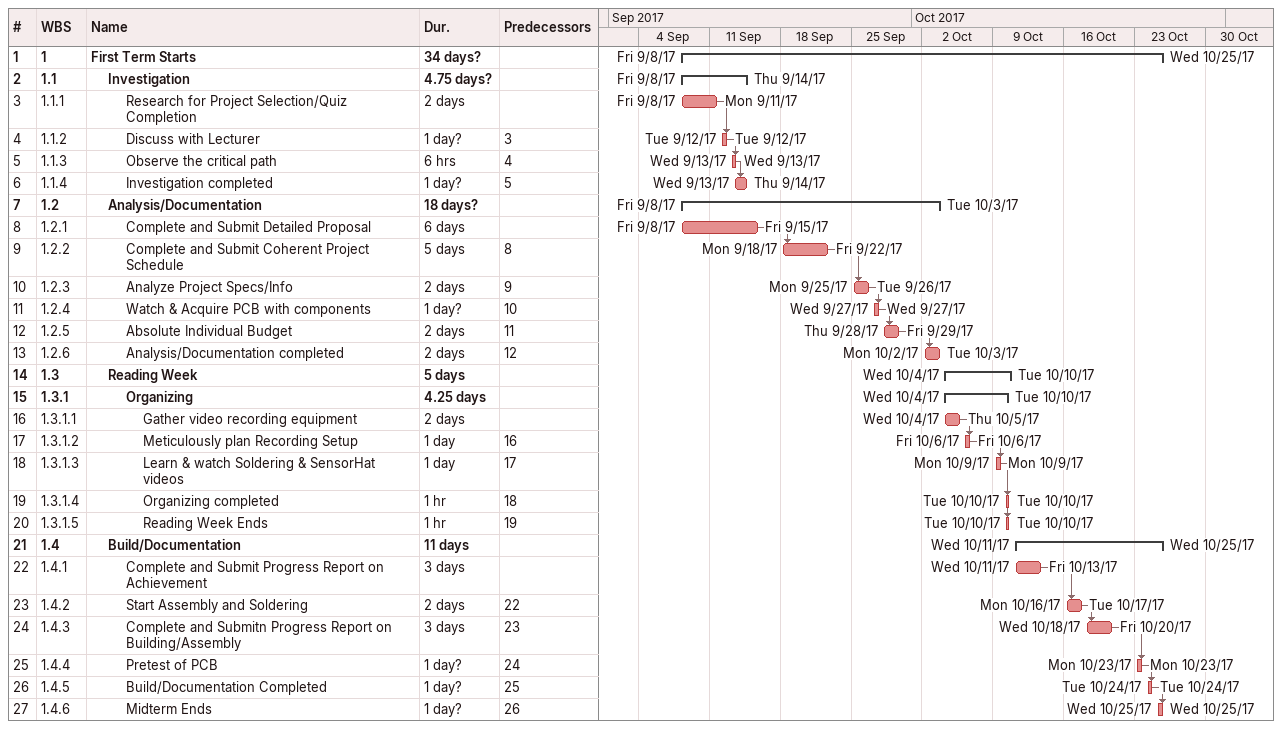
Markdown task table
| ID | WBS | Task | Duration | Start | Finish | Predecessors |
|---|---|---|---|---|---|---|
| 1 | 1 | **First Term Starts** | 34d? | 2017-09-08 | 2017-10-25 |  |
| 2 | 1.1 | **Investigation** | 4.75d? | 2017-09-08 | 2017-09-14 |  |
| 3 | 1.1.1 | Research for Project Selection/Quiz Completion | 2d | 2017-09-08 | 2017-09-11 |  |
| 4 | 1.1.2 | Discuss with Lecturer | 1d? | 2017-09-12 | 2017-09-12 | 3 |
| 5 | 1.1.3 | Observe the critical path | 6h | 2017-09-13 | 2017-09-13 | 4 |
| 6 | 1.1.4 | Investigation completed | 1d? | 2017-09-13 | 2017-09-14 | 5 |
| 7 | 1.2 | **Analysis/Documentation** | 18d? | 2017-09-08 | 2017-10-03 |  |
| 8 | 1.2.1 | Complete and Submit Detailed Proposal | 6d | 2017-09-08 | 2017-09-15 |  |
| 9 | 1.2.2 | Complete and Submit Coherent Project Schedule | 5d | 2017-09-18 | 2017-09-22 | 8 |
| 10 | 1.2.3 | Analyze Project Specs/Info | 2d | 2017-09-25 | 2017-09-26 | 9 |
| 11 | 1.2.4 | Watch & Acquire PCB with components | 1d? | 2017-09-27 | 2017-09-27 | 10 |
| 12 | 1.2.5 | Absolute Individual Budget | 2d | 2017-09-28 | 2017-09-29 | 11 |
| 13 | 1.2.6 | Analysis/Documentation completed | 2d | 2017-10-02 | 2017-10-03 | 12 |
| 14 | 1.3 | **Reading Week** | 5d | 2017-10-04 | 2017-10-10 |  |
| 15 | 1.3.1 | **Organizing** | 4.25d | 2017-10-04 | 2017-10-10 |  |
| 16 | 1.3.1.1 | Gather video recording equipment | 2d | 2017-10-04 | 2017-10-05 |  |
| 17 | 1.3.1.2 | Meticulously plan Recording Setup | 1d | 2017-10-06 | 2017-10-06 | 16 |
| 18 | 1.3.1.3 | Learn & watch Soldering & SensorHat videos | 1d | 2017-10-09 | 2017-10-09 | 17 |
| 19 | 1.3.1.4 | Organizing completed | 1h | 2017-10-10 | 2017-10-10 | 18 |
| 20 | 1.3.1.5 | Reading Week Ends | 1h | 2017-10-10 | 2017-10-10 | 19 |
| 21 | 1.4 | **Build/Documentation** | 11d | 2017-10-11 | 2017-10-25 |  |
| 22 | 1.4.1 | Complete and Submit Progress Report on Achievement | 3d | 2017-10-11 | 2017-10-13 |  |
| 23 | 1.4.2 | Start Assembly and Soldering | 2d | 2017-10-16 | 2017-10-17 | 22 |
| 24 | 1.4.3 | Complete and Submitn Progress Report on Building/Assembly | 3d | 2017-10-18 | 2017-10-20 | 23 |
| 25 | 1.4.4 | Pretest of PCB | 1d? | 2017-10-23 | 2017-10-23 | 24 |
| 26 | 1.4.5 | Build/Documentation Completed | 1d? | 2017-10-24 | 2017-10-24 | 25 |
| 27 | 1.4.6 | Midterm Ends | 1d? | 2017-10-25 | 2017-10-25 | 26 |
